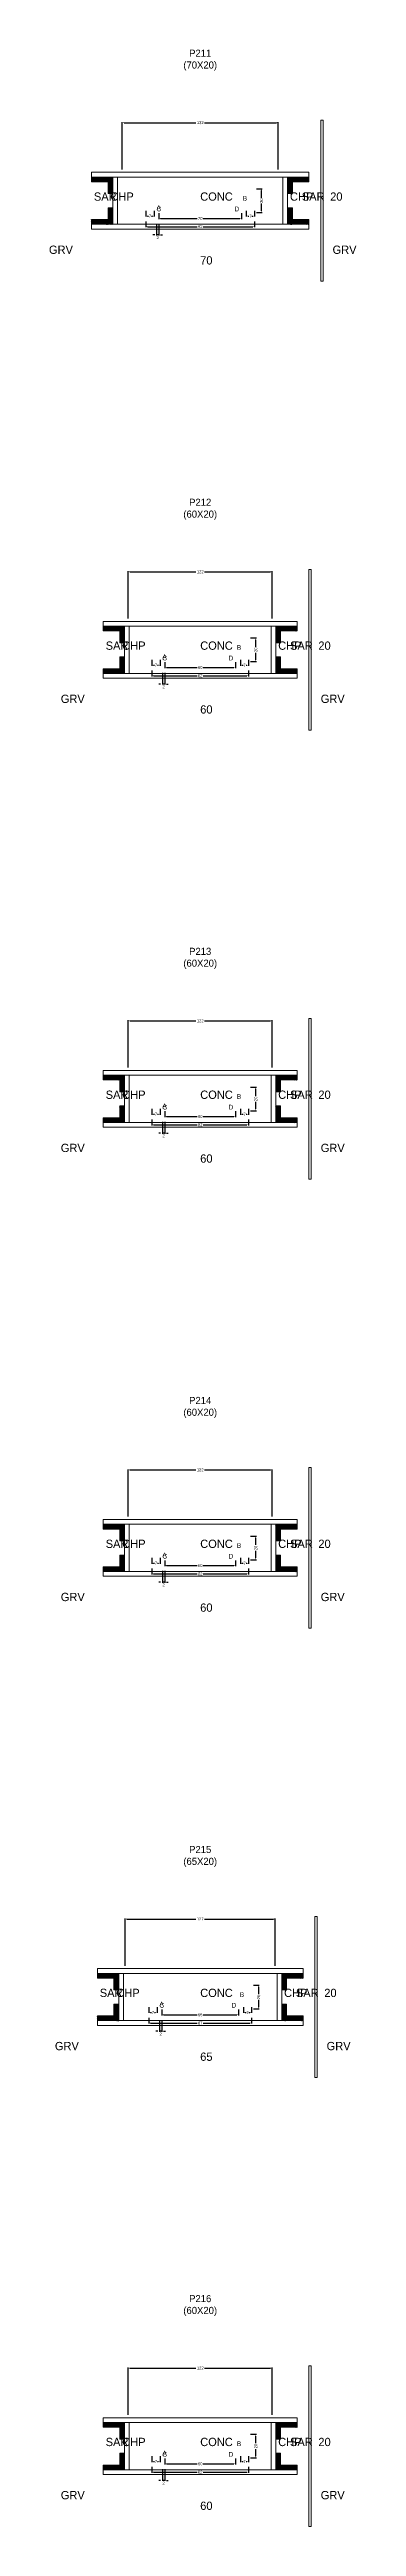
# Model space of a CAD drawing. Header units: centimetres. Extents: x -10500 to 4299, y -38766 to 295.
# Drawn here: x -128 to 132, y -21588 to -19492 of the extents above; entities that cross this region are included whole.
import ezdxf

# ---------------------------------------------------------------- set-up
doc = ezdxf.new("R2010")
doc.units = ezdxf.units.CM
for name, color, linetype in [('COTA', 241, 'Continuous'), ('Hachura', 251, 'Continuous'), ('NOMENCLATURA', 7, 'Continuous'), ('SARRAFO', 251, 'Continuous'), ('Texto Seção', 7, 'Continuous')]:
    doc.layers.add(name, color=color, linetype=linetype)
doc.dimstyles.new('cotax2', dxfattribs={"dimtxt": 2.5, "dimasz": 1.5, "dimexe": 0.5, "dimexo": 0.5, "dimgap": 0.5, "dimtad": 1, "dimcen": 2.5, "dimazin": 3, "dimtfac": 1, "dimtmove": 0, "dimatfit": 3})

# ---------------------------------------------------------------- blocks, each defined once
blk = doc.blocks.new('_CLOSEDFILLED')
at = {"color": 0, "linetype": 'BYBLOCK'}
blk.add_solid([(-1, 0.2), (0, 0), (-1, -0.2)], dxfattribs=at)
blk = doc.blocks.new('*D1430')
for p, q in [((-46, -19637.5), (-46, -19642.5)), ((46, -19637.5), (46, -19642.5)), ((-44.5, -19642), (-2.5, -19642)), ((2.5, -19642), (44.5, -19642))]:
    blk.add_line(p, q)
at = {"layer": 'Defpoints'}
for p in [(-46, -19637), (46, -19637), (-46, -19642)]:
    blk.add_point(p, dxfattribs=at)
at = {"layer": 'COTA', "xscale": 1.5, "yscale": 1.5, "rotation": 180}
blk.add_blockref('_CLOSEDFILLED', (-46, -19642), dxfattribs=at)
at = {"layer": 'COTA', "xscale": 1.5, "yscale": 1.5}
blk.add_blockref('_CLOSEDFILLED', (46, -19642), dxfattribs=at)
at = {"layer": 'COTA', "insert": (0, -19642), "char_height": 2.5, "attachment_point": 5}
blk.add_mtext('92', dxfattribs=at)
blk = doc.blocks.new('*D1431')
for p, q in [((-35, -19630.5), (-35, -19635.5)), ((-33.5, -19635), (-2.5, -19635)), ((2.5, -19635), (33.5, -19635)), ((35, -19630.5), (35, -19635.5))]:
    blk.add_line(p, q)
at = {"layer": 'Defpoints'}
for p in [(-35, -19630), (-35, -19635), (35, -19630)]:
    blk.add_point(p, dxfattribs=at)
at = {"layer": 'COTA', "xscale": 1.5, "yscale": 1.5, "rotation": 180}
blk.add_blockref('_CLOSEDFILLED', (-35, -19635), dxfattribs=at)
at = {"layer": 'COTA', "xscale": 1.5, "yscale": 1.5}
blk.add_blockref('_CLOSEDFILLED', (35, -19635), dxfattribs=at)
at = {"layer": 'COTA', "insert": (0, -19635), "char_height": 2.5, "attachment_point": 5}
blk.add_mtext('70', dxfattribs=at)
blk = doc.blocks.new('*D1432')
for p, q in [((47.5, -19610), (52.5, -19610)), ((52, -19617.5), (52, -19611.5)), ((47.5, -19630), (52.5, -19630)), ((52, -19628.5), (52, -19622.5))]:
    blk.add_line(p, q)
at = {"layer": 'Defpoints'}
for p in [(47, -19610), (47, -19630), (52, -19630)]:
    blk.add_point(p, dxfattribs=at)
at = {"layer": 'COTA', "xscale": 1.5, "yscale": 1.5}
for p, rotation in [((52, -19610), 90), ((52, -19630), 270)]:
    blk.add_blockref('_CLOSEDFILLED', p, dxfattribs=dict(at, rotation=rotation))
at = {"layer": 'COTA', "insert": (52, -19620), "char_height": 2.5, "attachment_point": 5, "rotation": 90}
blk.add_mtext('20', dxfattribs=at)
blk = doc.blocks.new('*D1433')
for p, q in [((-46, -19628.5), (-46, -19633.5)), ((-44.5, -19633), (-43.75, -19633)), ((-41.25, -19633), (-40.5, -19633)), ((-39, -19628.5), (-39, -19633.5))]:
    blk.add_line(p, q)
at = {"layer": 'Defpoints'}
for p in [(-46, -19628), (-46, -19633), (-39, -19628)]:
    blk.add_point(p, dxfattribs=at)
at = {"layer": 'COTA', "xscale": 1.5, "yscale": 1.5, "rotation": 180}
blk.add_blockref('_CLOSEDFILLED', (-46, -19633), dxfattribs=at)
at = {"layer": 'COTA', "xscale": 1.5, "yscale": 1.5}
blk.add_blockref('_CLOSEDFILLED', (-39, -19633), dxfattribs=at)
at = {"layer": 'COTA', "insert": (-42.5, -19633), "char_height": 2.5, "attachment_point": 5}
blk.add_mtext('7', dxfattribs=at)
blk = doc.blocks.new('*D1434')
for p, q in [((39, -19628.5), (39, -19633.5)), ((40.5, -19633), (41.25, -19633)), ((43.75, -19633), (44.5, -19633)), ((46, -19628.5), (46, -19633.5))]:
    blk.add_line(p, q)
at = {"layer": 'Defpoints'}
for p in [(39, -19628), (39, -19633), (46, -19628)]:
    blk.add_point(p, dxfattribs=at)
at = {"layer": 'COTA', "xscale": 1.5, "yscale": 1.5, "rotation": 180}
blk.add_blockref('_CLOSEDFILLED', (39, -19633), dxfattribs=at)
at = {"layer": 'COTA', "xscale": 1.5, "yscale": 1.5}
blk.add_blockref('_CLOSEDFILLED', (46, -19633), dxfattribs=at)
at = {"layer": 'COTA', "insert": (42.5, -19633), "char_height": 2.5, "attachment_point": 5}
blk.add_mtext('7', dxfattribs=at)
blk = doc.blocks.new('*D1435')
for p, q in [((-66, -19593.5), (-66, -19553.5)), ((-64.5, -19554), (-3.75, -19554)), ((3.75, -19554), (64.5, -19554)), ((66, -19593.5), (66, -19553.5))]:
    blk.add_line(p, q)
at = {"layer": 'Defpoints'}
for p in [(-66, -19554), (-66, -19594), (66, -19594)]:
    blk.add_point(p, dxfattribs=at)
at = {"layer": 'COTA', "xscale": 1.5, "yscale": 1.5, "rotation": 180}
blk.add_blockref('_CLOSEDFILLED', (-66, -19554), dxfattribs=at)
at = {"layer": 'COTA', "xscale": 1.5, "yscale": 1.5}
blk.add_blockref('_CLOSEDFILLED', (66, -19554), dxfattribs=at)
at = {"layer": 'COTA', "insert": (0, -19554), "char_height": 2.5, "attachment_point": 5}
blk.add_mtext('132', dxfattribs=at)
blk = doc.blocks.new('*D1456')
for p, q in [((-41, -20017.5), (-41, -20022.5)), ((-39.5, -20022), (-2.5, -20022)), ((2.5, -20022), (39.5, -20022)), ((41, -20017.5), (41, -20022.5))]:
    blk.add_line(p, q)
at = {"layer": 'Defpoints'}
for p in [(-41, -20017), (-41, -20022), (41, -20017)]:
    blk.add_point(p, dxfattribs=at)
at = {"layer": 'COTA', "xscale": 1.5, "yscale": 1.5, "rotation": 180}
blk.add_blockref('_CLOSEDFILLED', (-41, -20022), dxfattribs=at)
at = {"layer": 'COTA', "xscale": 1.5, "yscale": 1.5}
blk.add_blockref('_CLOSEDFILLED', (41, -20022), dxfattribs=at)
at = {"layer": 'COTA', "insert": (0, -20022), "char_height": 2.5, "attachment_point": 5}
blk.add_mtext('82', dxfattribs=at)
blk = doc.blocks.new('*D1457')
for p, q in [((-30, -20010.5), (-30, -20015.5)), ((-28.5, -20015), (-2.5, -20015)), ((2.5, -20015), (28.5, -20015)), ((30, -20010.5), (30, -20015.5))]:
    blk.add_line(p, q)
at = {"layer": 'Defpoints'}
for p in [(-30, -20010), (-30, -20015), (30, -20010)]:
    blk.add_point(p, dxfattribs=at)
at = {"layer": 'COTA', "xscale": 1.5, "yscale": 1.5, "rotation": 180}
blk.add_blockref('_CLOSEDFILLED', (-30, -20015), dxfattribs=at)
at = {"layer": 'COTA', "xscale": 1.5, "yscale": 1.5}
blk.add_blockref('_CLOSEDFILLED', (30, -20015), dxfattribs=at)
at = {"layer": 'COTA', "insert": (0, -20015), "char_height": 2.5, "attachment_point": 5}
blk.add_mtext('60', dxfattribs=at)
blk = doc.blocks.new('*D1458')
for p, q in [((42.5, -19990), (47.5, -19990)), ((47, -19997.5), (47, -19991.5)), ((42.5, -20010), (47.5, -20010)), ((47, -20008.5), (47, -20002.5))]:
    blk.add_line(p, q)
at = {"layer": 'Defpoints'}
for p in [(42, -19990), (42, -20010), (47, -20010)]:
    blk.add_point(p, dxfattribs=at)
at = {"layer": 'COTA', "xscale": 1.5, "yscale": 1.5}
for p, rotation in [((47, -19990), 90), ((47, -20010), 270)]:
    blk.add_blockref('_CLOSEDFILLED', p, dxfattribs=dict(at, rotation=rotation))
at = {"layer": 'COTA', "insert": (47, -20000), "char_height": 2.5, "attachment_point": 5, "rotation": 90}
blk.add_mtext('20', dxfattribs=at)
blk = doc.blocks.new('*D1459')
for p, q in [((-41, -20008.5), (-41, -20013.5)), ((-39.5, -20013), (-38.75, -20013)), ((-36.25, -20013), (-35.5, -20013)), ((-34, -20008.5), (-34, -20013.5))]:
    blk.add_line(p, q)
at = {"layer": 'Defpoints'}
for p in [(-41, -20008), (-41, -20013), (-34, -20008)]:
    blk.add_point(p, dxfattribs=at)
at = {"layer": 'COTA', "xscale": 1.5, "yscale": 1.5, "rotation": 180}
blk.add_blockref('_CLOSEDFILLED', (-41, -20013), dxfattribs=at)
at = {"layer": 'COTA', "xscale": 1.5, "yscale": 1.5}
blk.add_blockref('_CLOSEDFILLED', (-34, -20013), dxfattribs=at)
at = {"layer": 'COTA', "insert": (-37.5, -20013), "char_height": 2.5, "attachment_point": 5}
blk.add_mtext('7', dxfattribs=at)
blk = doc.blocks.new('*D1460')
for p, q in [((34, -20008.5), (34, -20013.5)), ((35.5, -20013), (36.25, -20013)), ((38.75, -20013), (39.5, -20013)), ((41, -20008.5), (41, -20013.5))]:
    blk.add_line(p, q)
at = {"layer": 'Defpoints'}
for p in [(34, -20008), (34, -20013), (41, -20008)]:
    blk.add_point(p, dxfattribs=at)
at = {"layer": 'COTA', "xscale": 1.5, "yscale": 1.5, "rotation": 180}
blk.add_blockref('_CLOSEDFILLED', (34, -20013), dxfattribs=at)
at = {"layer": 'COTA', "xscale": 1.5, "yscale": 1.5}
blk.add_blockref('_CLOSEDFILLED', (41, -20013), dxfattribs=at)
at = {"layer": 'COTA', "insert": (37.5, -20013), "char_height": 2.5, "attachment_point": 5}
blk.add_mtext('7', dxfattribs=at)
blk = doc.blocks.new('*D1461')
for p, q in [((-61, -19973.5), (-61, -19933.5)), ((-59.5, -19934), (-3.75, -19934)), ((3.75, -19934), (59.5, -19934)), ((61, -19973.5), (61, -19933.5))]:
    blk.add_line(p, q)
at = {"layer": 'Defpoints'}
for p in [(-61, -19934), (-61, -19974), (61, -19974)]:
    blk.add_point(p, dxfattribs=at)
at = {"layer": 'COTA', "xscale": 1.5, "yscale": 1.5, "rotation": 180}
blk.add_blockref('_CLOSEDFILLED', (-61, -19934), dxfattribs=at)
at = {"layer": 'COTA', "xscale": 1.5, "yscale": 1.5}
blk.add_blockref('_CLOSEDFILLED', (61, -19934), dxfattribs=at)
at = {"layer": 'COTA', "insert": (0, -19934), "char_height": 2.5, "attachment_point": 5}
blk.add_mtext('122', dxfattribs=at)
blk = doc.blocks.new('*D1482')
for p, q in [((-41, -20397.5), (-41, -20402.5)), ((-39.5, -20402), (-2.5, -20402)), ((2.5, -20402), (39.5, -20402)), ((41, -20397.5), (41, -20402.5))]:
    blk.add_line(p, q)
at = {"layer": 'Defpoints'}
for p in [(-41, -20397), (-41, -20402), (41, -20397)]:
    blk.add_point(p, dxfattribs=at)
at = {"layer": 'COTA', "xscale": 1.5, "yscale": 1.5, "rotation": 180}
blk.add_blockref('_CLOSEDFILLED', (-41, -20402), dxfattribs=at)
at = {"layer": 'COTA', "xscale": 1.5, "yscale": 1.5}
blk.add_blockref('_CLOSEDFILLED', (41, -20402), dxfattribs=at)
at = {"layer": 'COTA', "insert": (0, -20402), "char_height": 2.5, "attachment_point": 5}
blk.add_mtext('82', dxfattribs=at)
blk = doc.blocks.new('*D1483')
for p, q in [((-30, -20390.5), (-30, -20395.5)), ((30, -20390.5), (30, -20395.5)), ((-28.5, -20395), (-2.5, -20395)), ((2.5, -20395), (28.5, -20395))]:
    blk.add_line(p, q)
at = {"layer": 'Defpoints'}
for p in [(-30, -20390), (30, -20390), (-30, -20395)]:
    blk.add_point(p, dxfattribs=at)
at = {"layer": 'COTA', "xscale": 1.5, "yscale": 1.5, "rotation": 180}
blk.add_blockref('_CLOSEDFILLED', (-30, -20395), dxfattribs=at)
at = {"layer": 'COTA', "xscale": 1.5, "yscale": 1.5}
blk.add_blockref('_CLOSEDFILLED', (30, -20395), dxfattribs=at)
at = {"layer": 'COTA', "insert": (0, -20395), "char_height": 2.5, "attachment_point": 5}
blk.add_mtext('60', dxfattribs=at)
blk = doc.blocks.new('*D1484')
for p, q in [((42.5, -20370), (47.5, -20370)), ((47, -20377.5), (47, -20371.5)), ((42.5, -20390), (47.5, -20390)), ((47, -20388.5), (47, -20382.5))]:
    blk.add_line(p, q)
at = {"layer": 'Defpoints'}
for p in [(42, -20370), (42, -20390), (47, -20390)]:
    blk.add_point(p, dxfattribs=at)
at = {"layer": 'COTA', "xscale": 1.5, "yscale": 1.5}
for p, rotation in [((47, -20370), 90), ((47, -20390), 270)]:
    blk.add_blockref('_CLOSEDFILLED', p, dxfattribs=dict(at, rotation=rotation))
at = {"layer": 'COTA', "insert": (47, -20380), "char_height": 2.5, "attachment_point": 5, "rotation": 90}
blk.add_mtext('20', dxfattribs=at)
blk = doc.blocks.new('*D1485')
for p, q in [((-41, -20388.5), (-41, -20393.5)), ((-39.5, -20393), (-38.75, -20393)), ((-36.25, -20393), (-35.5, -20393)), ((-34, -20388.5), (-34, -20393.5))]:
    blk.add_line(p, q)
at = {"layer": 'Defpoints'}
for p in [(-41, -20388), (-41, -20393), (-34, -20388)]:
    blk.add_point(p, dxfattribs=at)
at = {"layer": 'COTA', "xscale": 1.5, "yscale": 1.5, "rotation": 180}
blk.add_blockref('_CLOSEDFILLED', (-41, -20393), dxfattribs=at)
at = {"layer": 'COTA', "xscale": 1.5, "yscale": 1.5}
blk.add_blockref('_CLOSEDFILLED', (-34, -20393), dxfattribs=at)
at = {"layer": 'COTA', "insert": (-37.5, -20393), "char_height": 2.5, "attachment_point": 5}
blk.add_mtext('7', dxfattribs=at)
blk = doc.blocks.new('*D1486')
for p, q in [((34, -20388.5), (34, -20393.5)), ((35.5, -20393), (36.25, -20393)), ((38.75, -20393), (39.5, -20393)), ((41, -20388.5), (41, -20393.5))]:
    blk.add_line(p, q)
at = {"layer": 'Defpoints'}
for p in [(34, -20388), (34, -20393), (41, -20388)]:
    blk.add_point(p, dxfattribs=at)
at = {"layer": 'COTA', "xscale": 1.5, "yscale": 1.5, "rotation": 180}
blk.add_blockref('_CLOSEDFILLED', (34, -20393), dxfattribs=at)
at = {"layer": 'COTA', "xscale": 1.5, "yscale": 1.5}
blk.add_blockref('_CLOSEDFILLED', (41, -20393), dxfattribs=at)
at = {"layer": 'COTA', "insert": (37.5, -20393), "char_height": 2.5, "attachment_point": 5}
blk.add_mtext('7', dxfattribs=at)
blk = doc.blocks.new('*D1487')
for p, q in [((-61, -20353.5), (-61, -20313.5)), ((-59.5, -20314), (-3.75, -20314)), ((3.75, -20314), (59.5, -20314)), ((61, -20353.5), (61, -20313.5))]:
    blk.add_line(p, q)
at = {"layer": 'Defpoints'}
for p in [(-61, -20314), (-61, -20354), (61, -20354)]:
    blk.add_point(p, dxfattribs=at)
at = {"layer": 'COTA', "xscale": 1.5, "yscale": 1.5, "rotation": 180}
blk.add_blockref('_CLOSEDFILLED', (-61, -20314), dxfattribs=at)
at = {"layer": 'COTA', "xscale": 1.5, "yscale": 1.5}
blk.add_blockref('_CLOSEDFILLED', (61, -20314), dxfattribs=at)
at = {"layer": 'COTA', "insert": (0, -20314), "char_height": 2.5, "attachment_point": 5}
blk.add_mtext('122', dxfattribs=at)
blk = doc.blocks.new('*D1508')
for p, q in [((-41, -20777.5), (-41, -20782.5)), ((-39.5, -20782), (-2.5, -20782)), ((2.5, -20782), (39.5, -20782)), ((41, -20777.5), (41, -20782.5))]:
    blk.add_line(p, q)
at = {"layer": 'Defpoints'}
for p in [(-41, -20777), (-41, -20782), (41, -20777)]:
    blk.add_point(p, dxfattribs=at)
at = {"layer": 'COTA', "xscale": 1.5, "yscale": 1.5, "rotation": 180}
blk.add_blockref('_CLOSEDFILLED', (-41, -20782), dxfattribs=at)
at = {"layer": 'COTA', "xscale": 1.5, "yscale": 1.5}
blk.add_blockref('_CLOSEDFILLED', (41, -20782), dxfattribs=at)
at = {"layer": 'COTA', "insert": (0, -20782), "char_height": 2.5, "attachment_point": 5}
blk.add_mtext('82', dxfattribs=at)
blk = doc.blocks.new('*D1509')
for p, q in [((-30, -20770.5), (-30, -20775.5)), ((-28.5, -20775), (-2.5, -20775)), ((2.5, -20775), (28.5, -20775)), ((30, -20770.5), (30, -20775.5))]:
    blk.add_line(p, q)
at = {"layer": 'Defpoints'}
for p in [(-30, -20770), (30, -20770), (-30, -20775)]:
    blk.add_point(p, dxfattribs=at)
at = {"layer": 'COTA', "xscale": 1.5, "yscale": 1.5, "rotation": 180}
blk.add_blockref('_CLOSEDFILLED', (-30, -20775), dxfattribs=at)
at = {"layer": 'COTA', "xscale": 1.5, "yscale": 1.5}
blk.add_blockref('_CLOSEDFILLED', (30, -20775), dxfattribs=at)
at = {"layer": 'COTA', "insert": (0, -20775), "char_height": 2.5, "attachment_point": 5}
blk.add_mtext('60', dxfattribs=at)
blk = doc.blocks.new('*D1510')
for p, q in [((42.5, -20750), (47.5, -20750)), ((42.5, -20770), (47.5, -20770)), ((47, -20757.5), (47, -20751.5)), ((47, -20768.5), (47, -20762.5))]:
    blk.add_line(p, q)
at = {"layer": 'Defpoints'}
for p in [(42, -20750), (42, -20770), (47, -20770)]:
    blk.add_point(p, dxfattribs=at)
at = {"layer": 'COTA', "xscale": 1.5, "yscale": 1.5}
for p, rotation in [((47, -20750), 90), ((47, -20770), 270)]:
    blk.add_blockref('_CLOSEDFILLED', p, dxfattribs=dict(at, rotation=rotation))
at = {"layer": 'COTA', "insert": (47, -20760), "char_height": 2.5, "attachment_point": 5, "rotation": 90}
blk.add_mtext('20', dxfattribs=at)
blk = doc.blocks.new('*D1511')
for p, q in [((-41, -20768.5), (-41, -20773.5)), ((-34, -20768.5), (-34, -20773.5)), ((-39.5, -20773), (-38.75, -20773)), ((-36.25, -20773), (-35.5, -20773))]:
    blk.add_line(p, q)
at = {"layer": 'Defpoints'}
for p in [(-41, -20768), (-34, -20768), (-41, -20773)]:
    blk.add_point(p, dxfattribs=at)
at = {"layer": 'COTA', "xscale": 1.5, "yscale": 1.5, "rotation": 180}
blk.add_blockref('_CLOSEDFILLED', (-41, -20773), dxfattribs=at)
at = {"layer": 'COTA', "xscale": 1.5, "yscale": 1.5}
blk.add_blockref('_CLOSEDFILLED', (-34, -20773), dxfattribs=at)
at = {"layer": 'COTA', "insert": (-37.5, -20773), "char_height": 2.5, "attachment_point": 5}
blk.add_mtext('7', dxfattribs=at)
blk = doc.blocks.new('*D1512')
for p, q in [((34, -20768.5), (34, -20773.5)), ((41, -20768.5), (41, -20773.5)), ((35.5, -20773), (36.25, -20773)), ((38.75, -20773), (39.5, -20773))]:
    blk.add_line(p, q)
at = {"layer": 'Defpoints'}
for p in [(34, -20768), (41, -20768), (34, -20773)]:
    blk.add_point(p, dxfattribs=at)
at = {"layer": 'COTA', "xscale": 1.5, "yscale": 1.5, "rotation": 180}
blk.add_blockref('_CLOSEDFILLED', (34, -20773), dxfattribs=at)
at = {"layer": 'COTA', "xscale": 1.5, "yscale": 1.5}
blk.add_blockref('_CLOSEDFILLED', (41, -20773), dxfattribs=at)
at = {"layer": 'COTA', "insert": (37.5, -20773), "char_height": 2.5, "attachment_point": 5}
blk.add_mtext('7', dxfattribs=at)
blk = doc.blocks.new('*D1513')
for p, q in [((-61, -20733.5), (-61, -20693.5)), ((-59.5, -20694), (-3.75, -20694)), ((3.75, -20694), (59.5, -20694)), ((61, -20733.5), (61, -20693.5))]:
    blk.add_line(p, q)
at = {"layer": 'Defpoints'}
for p in [(-61, -20694), (-61, -20734), (61, -20734)]:
    blk.add_point(p, dxfattribs=at)
at = {"layer": 'COTA', "xscale": 1.5, "yscale": 1.5, "rotation": 180}
blk.add_blockref('_CLOSEDFILLED', (-61, -20694), dxfattribs=at)
at = {"layer": 'COTA', "xscale": 1.5, "yscale": 1.5}
blk.add_blockref('_CLOSEDFILLED', (61, -20694), dxfattribs=at)
at = {"layer": 'COTA', "insert": (0, -20694), "char_height": 2.5, "attachment_point": 5}
blk.add_mtext('122', dxfattribs=at)
blk = doc.blocks.new('*D1534')
for p, q in [((-43.5, -21157.5), (-43.5, -21162.5)), ((-42, -21162), (-2.5, -21162)), ((2.5, -21162), (42, -21162)), ((43.5, -21157.5), (43.5, -21162.5))]:
    blk.add_line(p, q)
at = {"layer": 'Defpoints'}
for p in [(-43.5, -21157), (-43.5, -21162), (43.5, -21157)]:
    blk.add_point(p, dxfattribs=at)
at = {"layer": 'COTA', "xscale": 1.5, "yscale": 1.5, "rotation": 180}
blk.add_blockref('_CLOSEDFILLED', (-43.5, -21162), dxfattribs=at)
at = {"layer": 'COTA', "xscale": 1.5, "yscale": 1.5}
blk.add_blockref('_CLOSEDFILLED', (43.5, -21162), dxfattribs=at)
at = {"layer": 'COTA', "insert": (0, -21162), "char_height": 2.5, "attachment_point": 5}
blk.add_mtext('87', dxfattribs=at)
blk = doc.blocks.new('*D1535')
for p, q in [((-32.5, -21150.5), (-32.5, -21155.5)), ((-31, -21155), (-2.5, -21155)), ((2.5, -21155), (31, -21155)), ((32.5, -21150.5), (32.5, -21155.5))]:
    blk.add_line(p, q)
at = {"layer": 'Defpoints'}
for p in [(-32.5, -21150), (-32.5, -21155), (32.5, -21150)]:
    blk.add_point(p, dxfattribs=at)
at = {"layer": 'COTA', "xscale": 1.5, "yscale": 1.5, "rotation": 180}
blk.add_blockref('_CLOSEDFILLED', (-32.5, -21155), dxfattribs=at)
at = {"layer": 'COTA', "xscale": 1.5, "yscale": 1.5}
blk.add_blockref('_CLOSEDFILLED', (32.5, -21155), dxfattribs=at)
at = {"layer": 'COTA', "insert": (0, -21155), "char_height": 2.5, "attachment_point": 5}
blk.add_mtext('65', dxfattribs=at)
blk = doc.blocks.new('*D1536')
for p, q in [((45, -21130), (50, -21130)), ((49.5, -21137.5), (49.5, -21131.5)), ((49.5, -21148.5), (49.5, -21142.5)), ((45, -21150), (50, -21150))]:
    blk.add_line(p, q)
at = {"layer": 'Defpoints'}
for p in [(44.5, -21130), (44.5, -21150), (49.5, -21150)]:
    blk.add_point(p, dxfattribs=at)
at = {"layer": 'COTA', "xscale": 1.5, "yscale": 1.5}
for p, rotation in [((49.5, -21130), 90), ((49.5, -21150), 270)]:
    blk.add_blockref('_CLOSEDFILLED', p, dxfattribs=dict(at, rotation=rotation))
at = {"layer": 'COTA', "insert": (49.5, -21140), "char_height": 2.5, "attachment_point": 5, "rotation": 90}
blk.add_mtext('20', dxfattribs=at)
blk = doc.blocks.new('*D1537')
for p, q in [((-43.5, -21148.5), (-43.5, -21153.5)), ((-42, -21153), (-41.25, -21153)), ((-38.75, -21153), (-38, -21153)), ((-36.5, -21148.5), (-36.5, -21153.5))]:
    blk.add_line(p, q)
at = {"layer": 'Defpoints'}
for p in [(-43.5, -21148), (-43.5, -21153), (-36.5, -21148)]:
    blk.add_point(p, dxfattribs=at)
at = {"layer": 'COTA', "xscale": 1.5, "yscale": 1.5, "rotation": 180}
blk.add_blockref('_CLOSEDFILLED', (-43.5, -21153), dxfattribs=at)
at = {"layer": 'COTA', "xscale": 1.5, "yscale": 1.5}
blk.add_blockref('_CLOSEDFILLED', (-36.5, -21153), dxfattribs=at)
at = {"layer": 'COTA', "insert": (-40, -21153), "char_height": 2.5, "attachment_point": 5}
blk.add_mtext('7', dxfattribs=at)
blk = doc.blocks.new('*D1538')
for p, q in [((36.5, -21148.5), (36.5, -21153.5)), ((38, -21153), (38.75, -21153)), ((41.25, -21153), (42, -21153)), ((43.5, -21148.5), (43.5, -21153.5))]:
    blk.add_line(p, q)
at = {"layer": 'Defpoints'}
for p in [(36.5, -21148), (36.5, -21153), (43.5, -21148)]:
    blk.add_point(p, dxfattribs=at)
at = {"layer": 'COTA', "xscale": 1.5, "yscale": 1.5, "rotation": 180}
blk.add_blockref('_CLOSEDFILLED', (36.5, -21153), dxfattribs=at)
at = {"layer": 'COTA', "xscale": 1.5, "yscale": 1.5}
blk.add_blockref('_CLOSEDFILLED', (43.5, -21153), dxfattribs=at)
at = {"layer": 'COTA', "insert": (40, -21153), "char_height": 2.5, "attachment_point": 5}
blk.add_mtext('7', dxfattribs=at)
blk = doc.blocks.new('*D1539')
for p, q in [((-63.5, -21113.5), (-63.5, -21073.5)), ((-62, -21074), (-3.75, -21074)), ((3.75, -21074), (62, -21074)), ((63.5, -21113.5), (63.5, -21073.5))]:
    blk.add_line(p, q)
at = {"layer": 'Defpoints'}
for p in [(-63.5, -21074), (-63.5, -21114), (63.5, -21114)]:
    blk.add_point(p, dxfattribs=at)
at = {"layer": 'COTA', "xscale": 1.5, "yscale": 1.5, "rotation": 180}
blk.add_blockref('_CLOSEDFILLED', (-63.5, -21074), dxfattribs=at)
at = {"layer": 'COTA', "xscale": 1.5, "yscale": 1.5}
blk.add_blockref('_CLOSEDFILLED', (63.5, -21074), dxfattribs=at)
at = {"layer": 'COTA', "insert": (0, -21074), "char_height": 2.5, "attachment_point": 5}
blk.add_mtext('127', dxfattribs=at)
blk = doc.blocks.new('*D1560')
for p, q in [((-41, -21537.5), (-41, -21542.5)), ((-39.5, -21542), (-2.5, -21542)), ((2.5, -21542), (39.5, -21542)), ((41, -21537.5), (41, -21542.5))]:
    blk.add_line(p, q)
at = {"layer": 'Defpoints'}
for p in [(-41, -21537), (-41, -21542), (41, -21537)]:
    blk.add_point(p, dxfattribs=at)
at = {"layer": 'COTA', "xscale": 1.5, "yscale": 1.5, "rotation": 180}
blk.add_blockref('_CLOSEDFILLED', (-41, -21542), dxfattribs=at)
at = {"layer": 'COTA', "xscale": 1.5, "yscale": 1.5}
blk.add_blockref('_CLOSEDFILLED', (41, -21542), dxfattribs=at)
at = {"layer": 'COTA', "insert": (0, -21542), "char_height": 2.5, "attachment_point": 5}
blk.add_mtext('82', dxfattribs=at)
blk = doc.blocks.new('*D1561')
for p, q in [((-30, -21530.5), (-30, -21535.5)), ((-28.5, -21535), (-2.5, -21535)), ((2.5, -21535), (28.5, -21535)), ((30, -21530.5), (30, -21535.5))]:
    blk.add_line(p, q)
at = {"layer": 'Defpoints'}
for p in [(-30, -21530), (-30, -21535), (30, -21530)]:
    blk.add_point(p, dxfattribs=at)
at = {"layer": 'COTA', "xscale": 1.5, "yscale": 1.5, "rotation": 180}
blk.add_blockref('_CLOSEDFILLED', (-30, -21535), dxfattribs=at)
at = {"layer": 'COTA', "xscale": 1.5, "yscale": 1.5}
blk.add_blockref('_CLOSEDFILLED', (30, -21535), dxfattribs=at)
at = {"layer": 'COTA', "insert": (0, -21535), "char_height": 2.5, "attachment_point": 5}
blk.add_mtext('60', dxfattribs=at)
blk = doc.blocks.new('*D1562')
for p, q in [((42.5, -21510), (47.5, -21510)), ((47, -21517.5), (47, -21511.5)), ((47, -21528.5), (47, -21522.5)), ((42.5, -21530), (47.5, -21530))]:
    blk.add_line(p, q)
at = {"layer": 'Defpoints'}
for p in [(42, -21510), (42, -21530), (47, -21530)]:
    blk.add_point(p, dxfattribs=at)
at = {"layer": 'COTA', "xscale": 1.5, "yscale": 1.5}
for p, rotation in [((47, -21510), 90), ((47, -21530), 270)]:
    blk.add_blockref('_CLOSEDFILLED', p, dxfattribs=dict(at, rotation=rotation))
at = {"layer": 'COTA', "insert": (47, -21520), "char_height": 2.5, "attachment_point": 5, "rotation": 90}
blk.add_mtext('20', dxfattribs=at)
blk = doc.blocks.new('*D1563')
for p, q in [((-41, -21528.5), (-41, -21533.5)), ((-39.5, -21533), (-38.75, -21533)), ((-36.25, -21533), (-35.5, -21533)), ((-34, -21528.5), (-34, -21533.5))]:
    blk.add_line(p, q)
at = {"layer": 'Defpoints'}
for p in [(-41, -21528), (-41, -21533), (-34, -21528)]:
    blk.add_point(p, dxfattribs=at)
at = {"layer": 'COTA', "xscale": 1.5, "yscale": 1.5, "rotation": 180}
blk.add_blockref('_CLOSEDFILLED', (-41, -21533), dxfattribs=at)
at = {"layer": 'COTA', "xscale": 1.5, "yscale": 1.5}
blk.add_blockref('_CLOSEDFILLED', (-34, -21533), dxfattribs=at)
at = {"layer": 'COTA', "insert": (-37.5, -21533), "char_height": 2.5, "attachment_point": 5}
blk.add_mtext('7', dxfattribs=at)
blk = doc.blocks.new('*D1564')
for p, q in [((34, -21528.5), (34, -21533.5)), ((35.5, -21533), (36.25, -21533)), ((38.75, -21533), (39.5, -21533)), ((41, -21528.5), (41, -21533.5))]:
    blk.add_line(p, q)
at = {"layer": 'Defpoints'}
for p in [(34, -21528), (34, -21533), (41, -21528)]:
    blk.add_point(p, dxfattribs=at)
at = {"layer": 'COTA', "xscale": 1.5, "yscale": 1.5, "rotation": 180}
blk.add_blockref('_CLOSEDFILLED', (34, -21533), dxfattribs=at)
at = {"layer": 'COTA', "xscale": 1.5, "yscale": 1.5}
blk.add_blockref('_CLOSEDFILLED', (41, -21533), dxfattribs=at)
at = {"layer": 'COTA', "insert": (37.5, -21533), "char_height": 2.5, "attachment_point": 5}
blk.add_mtext('7', dxfattribs=at)
blk = doc.blocks.new('*D1565')
for p, q in [((-61, -21493.5), (-61, -21453.5)), ((-59.5, -21454), (-3.75, -21454)), ((3.75, -21454), (59.5, -21454)), ((61, -21493.5), (61, -21453.5))]:
    blk.add_line(p, q)
at = {"layer": 'Defpoints'}
for p in [(-61, -21454), (-61, -21494), (61, -21494)]:
    blk.add_point(p, dxfattribs=at)
at = {"layer": 'COTA', "xscale": 1.5, "yscale": 1.5, "rotation": 180}
blk.add_blockref('_CLOSEDFILLED', (-61, -21454), dxfattribs=at)
at = {"layer": 'COTA', "xscale": 1.5, "yscale": 1.5}
blk.add_blockref('_CLOSEDFILLED', (61, -21454), dxfattribs=at)
at = {"layer": 'COTA', "insert": (0, -21454), "char_height": 2.5, "attachment_point": 5}
blk.add_mtext('122', dxfattribs=at)

msp = doc.modelspace()

# ---------------------------------------------------------------- hatches: boundary and pattern name
at = {"layer": 'SARRAFO'}
h = msp.add_hatch(dxfattribs=at)
h.set_pattern_fill('SOLID', scale=2)
h.paths.add_polyline_path([(-92, -19604), (-78, -19604), (-78, -19600), (-92, -19600)])
h = msp.add_hatch(dxfattribs=at)
h.set_pattern_fill('SOLID', scale=2)
h.paths.add_polyline_path([(-78, -19614), (-74, -19614), (-74, -19600), (-78, -19600)])
h = msp.add_hatch(dxfattribs=at)
h.set_pattern_fill('SOLID', scale=2)
h.paths.add_polyline_path([(74, -19614), (78, -19614), (78, -19600), (74, -19600)])
h = msp.add_hatch(dxfattribs=at)
h.set_pattern_fill('SOLID', scale=2)
h.paths.add_polyline_path([(78, -19604), (92, -19604), (92, -19600), (78, -19600)])
h = msp.add_hatch(dxfattribs=at)
h.set_pattern_fill('SOLID', scale=2)
h.paths.add_polyline_path([(-92, -19640), (-78, -19640), (-78, -19636), (-92, -19636)])
h = msp.add_hatch(dxfattribs=at)
h.set_pattern_fill('SOLID', scale=2)
h.paths.add_polyline_path([(-78, -19640), (-74, -19640), (-74, -19626), (-78, -19626)])
h = msp.add_hatch(dxfattribs=at)
h.set_pattern_fill('SOLID', scale=2)
h.paths.add_polyline_path([(74, -19640), (78, -19640), (78, -19626), (74, -19626)])
h = msp.add_hatch(dxfattribs=at)
h.set_pattern_fill('SOLID', scale=2)
h.paths.add_polyline_path([(78, -19640), (92, -19640), (92, -19636), (78, -19636)])
h = msp.add_hatch(dxfattribs=at)
h.set_pattern_fill('SOLID', scale=2)
h.paths.add_polyline_path([(-82, -19984), (-68, -19984), (-68, -19980), (-82, -19980)])
h = msp.add_hatch(dxfattribs=at)
h.set_pattern_fill('SOLID', scale=2)
h.paths.add_polyline_path([(-68, -19994), (-64, -19994), (-64, -19980), (-68, -19980)])
h = msp.add_hatch(dxfattribs=at)
h.set_pattern_fill('SOLID', scale=2)
h.paths.add_polyline_path([(64, -19994), (68, -19994), (68, -19980), (64, -19980)])
h = msp.add_hatch(dxfattribs=at)
h.set_pattern_fill('SOLID', scale=2)
h.paths.add_polyline_path([(68, -19984), (82, -19984), (82, -19980), (68, -19980)])
h = msp.add_hatch(dxfattribs=at)
h.set_pattern_fill('SOLID', scale=2)
h.paths.add_polyline_path([(-68, -20020), (-64, -20020), (-64, -20006), (-68, -20006)])
h = msp.add_hatch(dxfattribs=at)
h.set_pattern_fill('SOLID', scale=2)
h.paths.add_polyline_path([(64, -20020), (68, -20020), (68, -20006), (64, -20006)])
h = msp.add_hatch(dxfattribs=at)
h.set_pattern_fill('SOLID', scale=2)
h.paths.add_polyline_path([(-82, -20020), (-68, -20020), (-68, -20016), (-82, -20016)])
h = msp.add_hatch(dxfattribs=at)
h.set_pattern_fill('SOLID', scale=2)
h.paths.add_polyline_path([(68, -20020), (82, -20020), (82, -20016), (68, -20016)])
h = msp.add_hatch(dxfattribs=at)
h.set_pattern_fill('SOLID', scale=2)
h.paths.add_polyline_path([(-82, -20364), (-68, -20364), (-68, -20360), (-82, -20360)])
h = msp.add_hatch(dxfattribs=at)
h.set_pattern_fill('SOLID', scale=2)
h.paths.add_polyline_path([(-68, -20374), (-64, -20374), (-64, -20360), (-68, -20360)])
h = msp.add_hatch(dxfattribs=at)
h.set_pattern_fill('SOLID', scale=2)
h.paths.add_polyline_path([(64, -20374), (68, -20374), (68, -20360), (64, -20360)])
h = msp.add_hatch(dxfattribs=at)
h.set_pattern_fill('SOLID', scale=2)
h.paths.add_polyline_path([(68, -20364), (82, -20364), (82, -20360), (68, -20360)])
h = msp.add_hatch(dxfattribs=at)
h.set_pattern_fill('SOLID', scale=2)
h.paths.add_polyline_path([(-68, -20400), (-64, -20400), (-64, -20386), (-68, -20386)])
h = msp.add_hatch(dxfattribs=at)
h.set_pattern_fill('SOLID', scale=2)
h.paths.add_polyline_path([(64, -20400), (68, -20400), (68, -20386), (64, -20386)])
h = msp.add_hatch(dxfattribs=at)
h.set_pattern_fill('SOLID', scale=2)
h.paths.add_polyline_path([(-82, -20400), (-68, -20400), (-68, -20396), (-82, -20396)])
h = msp.add_hatch(dxfattribs=at)
h.set_pattern_fill('SOLID', scale=2)
h.paths.add_polyline_path([(68, -20400), (82, -20400), (82, -20396), (68, -20396)])
h = msp.add_hatch(dxfattribs=at)
h.set_pattern_fill('SOLID', scale=2)
h.paths.add_polyline_path([(-82, -20744), (-68, -20744), (-68, -20740), (-82, -20740)])
h = msp.add_hatch(dxfattribs=at)
h.set_pattern_fill('SOLID', scale=2)
h.paths.add_polyline_path([(-68, -20754), (-64, -20754), (-64, -20740), (-68, -20740)])
h = msp.add_hatch(dxfattribs=at)
h.set_pattern_fill('SOLID', scale=2)
h.paths.add_polyline_path([(64, -20754), (68, -20754), (68, -20740), (64, -20740)])
h = msp.add_hatch(dxfattribs=at)
h.set_pattern_fill('SOLID', scale=2)
h.paths.add_polyline_path([(68, -20744), (82, -20744), (82, -20740), (68, -20740)])
h = msp.add_hatch(dxfattribs=at)
h.set_pattern_fill('SOLID', scale=2)
h.paths.add_polyline_path([(-68, -20780), (-64, -20780), (-64, -20766), (-68, -20766)])
h = msp.add_hatch(dxfattribs=at)
h.set_pattern_fill('SOLID', scale=2)
h.paths.add_polyline_path([(64, -20780), (68, -20780), (68, -20766), (64, -20766)])
h = msp.add_hatch(dxfattribs=at)
h.set_pattern_fill('SOLID', scale=2)
h.paths.add_polyline_path([(-82, -20780), (-68, -20780), (-68, -20776), (-82, -20776)])
h = msp.add_hatch(dxfattribs=at)
h.set_pattern_fill('SOLID', scale=2)
h.paths.add_polyline_path([(68, -20780), (82, -20780), (82, -20776), (68, -20776)])
h = msp.add_hatch(dxfattribs=at)
h.set_pattern_fill('SOLID', scale=2)
h.paths.add_polyline_path([(-87, -21124), (-73, -21124), (-73, -21120), (-87, -21120)])
h = msp.add_hatch(dxfattribs=at)
h.set_pattern_fill('SOLID', scale=2)
h.paths.add_polyline_path([(-73, -21134), (-69, -21134), (-69, -21120), (-73, -21120)])
h = msp.add_hatch(dxfattribs=at)
h.set_pattern_fill('SOLID', scale=2)
h.paths.add_polyline_path([(69, -21134), (73, -21134), (73, -21120), (69, -21120)])
h = msp.add_hatch(dxfattribs=at)
h.set_pattern_fill('SOLID', scale=2)
h.paths.add_polyline_path([(73, -21124), (87, -21124), (87, -21120), (73, -21120)])
h = msp.add_hatch(dxfattribs=at)
h.set_pattern_fill('SOLID', scale=2)
h.paths.add_polyline_path([(-73, -21160), (-69, -21160), (-69, -21146), (-73, -21146)])
h = msp.add_hatch(dxfattribs=at)
h.set_pattern_fill('SOLID', scale=2)
h.paths.add_polyline_path([(69, -21160), (73, -21160), (73, -21146), (69, -21146)])
h = msp.add_hatch(dxfattribs=at)
h.set_pattern_fill('SOLID', scale=2)
h.paths.add_polyline_path([(-87, -21160), (-73, -21160), (-73, -21156), (-87, -21156)])
h = msp.add_hatch(dxfattribs=at)
h.set_pattern_fill('SOLID', scale=2)
h.paths.add_polyline_path([(73, -21160), (87, -21160), (87, -21156), (73, -21156)])
h = msp.add_hatch(dxfattribs=at)
h.set_pattern_fill('SOLID', scale=2)
h.paths.add_polyline_path([(-82, -21504), (-68, -21504), (-68, -21500), (-82, -21500)])
h = msp.add_hatch(dxfattribs=at)
h.set_pattern_fill('SOLID', scale=2)
h.paths.add_polyline_path([(-68, -21514), (-64, -21514), (-64, -21500), (-68, -21500)])
h = msp.add_hatch(dxfattribs=at)
h.set_pattern_fill('SOLID', scale=2)
h.paths.add_polyline_path([(64, -21514), (68, -21514), (68, -21500), (64, -21500)])
h = msp.add_hatch(dxfattribs=at)
h.set_pattern_fill('SOLID', scale=2)
h.paths.add_polyline_path([(68, -21504), (82, -21504), (82, -21500), (68, -21500)])
h = msp.add_hatch(dxfattribs=at)
h.set_pattern_fill('SOLID', scale=2)
h.paths.add_polyline_path([(-82, -21540), (-68, -21540), (-68, -21536), (-82, -21536)])
h = msp.add_hatch(dxfattribs=at)
h.set_pattern_fill('SOLID', scale=2)
h.paths.add_polyline_path([(-68, -21540), (-64, -21540), (-64, -21526), (-68, -21526)])
h = msp.add_hatch(dxfattribs=at)
h.set_pattern_fill('SOLID', scale=2)
h.paths.add_polyline_path([(64, -21540), (68, -21540), (68, -21526), (64, -21526)])
h = msp.add_hatch(dxfattribs=at)
h.set_pattern_fill('SOLID', scale=2)
h.paths.add_polyline_path([(68, -21540), (82, -21540), (82, -21536), (68, -21536)])

# ---------------------------------------------------------------- linework, layer by layer
at = {"layer": 'Hachura', "lineweight": 13}
for points in [[(102, -19688), (104, -19688), (104, -19552), (102, -19552)], [(92, -20068), (94, -20068), (94, -19932), (92, -19932)], [(92, -20448), (94, -20448), (94, -20312), (92, -20312)], [(92, -20828), (94, -20828), (94, -20692), (92, -20692)], [(97, -21208), (99, -21208), (99, -21072), (97, -21072)], [(92, -21588), (94, -21588), (94, -21452), (92, -21452)]]:
    msp.add_lwpolyline(points, close=True, dxfattribs=at)
at = {"layer": 'Hachura', "lineweight": 18}
for points in [[(-92, -19600), (92, -19600), (92, -19596), (-92, -19596)], [(-74, -19640), (-70, -19640), (-70, -19600), (-74, -19600)], [(70, -19640), (74, -19640), (74, -19600), (70, -19600)], [(-92, -19644), (92, -19644), (92, -19640), (-92, -19640)], [(-82, -19980), (82, -19980), (82, -19976), (-82, -19976)], [(-64, -20020), (-60, -20020), (-60, -19980), (-64, -19980)], [(60, -20020), (64, -20020), (64, -19980), (60, -19980)], [(-82, -20024), (82, -20024), (82, -20020), (-82, -20020)], [(-82, -20360), (82, -20360), (82, -20356), (-82, -20356)], [(-64, -20400), (-60, -20400), (-60, -20360), (-64, -20360)], [(60, -20400), (64, -20400), (64, -20360), (60, -20360)], [(-82, -20404), (82, -20404), (82, -20400), (-82, -20400)], [(-82, -20740), (82, -20740), (82, -20736), (-82, -20736)], [(-64, -20780), (-60, -20780), (-60, -20740), (-64, -20740)], [(60, -20780), (64, -20780), (64, -20740), (60, -20740)], [(-82, -20784), (82, -20784), (82, -20780), (-82, -20780)], [(-87, -21120), (87, -21120), (87, -21116), (-87, -21116)], [(-69, -21160), (-65, -21160), (-65, -21120), (-69, -21120)], [(65, -21160), (69, -21160), (69, -21120), (65, -21120)], [(-87, -21164), (87, -21164), (87, -21160), (-87, -21160)], [(-82, -21500), (82, -21500), (82, -21496), (-82, -21496)], [(-64, -21540), (-60, -21540), (-60, -21500), (-64, -21500)], [(60, -21540), (64, -21540), (64, -21500), (60, -21500)], [(-82, -21544), (82, -21544), (82, -21540), (-82, -21540)]]:
    msp.add_lwpolyline(points, close=True, dxfattribs=at)
at = {"layer": 'SARRAFO', "lineweight": 13}
for points in [[(-92, -19604), (-78, -19604), (-78, -19600), (-92, -19600)], [(-78, -19614), (-74, -19614), (-74, -19600), (-78, -19600)], [(74, -19614), (78, -19614), (78, -19600), (74, -19600)], [(78, -19604), (92, -19604), (92, -19600), (78, -19600)], [(-92, -19640), (-78, -19640), (-78, -19636), (-92, -19636)], [(-78, -19640), (-74, -19640), (-74, -19626), (-78, -19626)], [(74, -19640), (78, -19640), (78, -19626), (74, -19626)], [(78, -19640), (92, -19640), (92, -19636), (78, -19636)], [(-82, -19984), (-68, -19984), (-68, -19980), (-82, -19980)], [(-68, -19994), (-64, -19994), (-64, -19980), (-68, -19980)], [(64, -19994), (68, -19994), (68, -19980), (64, -19980)], [(68, -19984), (82, -19984), (82, -19980), (68, -19980)], [(-68, -20020), (-64, -20020), (-64, -20006), (-68, -20006)], [(64, -20020), (68, -20020), (68, -20006), (64, -20006)], [(-82, -20020), (-68, -20020), (-68, -20016), (-82, -20016)], [(68, -20020), (82, -20020), (82, -20016), (68, -20016)], [(-82, -20364), (-68, -20364), (-68, -20360), (-82, -20360)], [(-68, -20374), (-64, -20374), (-64, -20360), (-68, -20360)], [(64, -20374), (68, -20374), (68, -20360), (64, -20360)], [(68, -20364), (82, -20364), (82, -20360), (68, -20360)], [(-68, -20400), (-64, -20400), (-64, -20386), (-68, -20386)], [(64, -20400), (68, -20400), (68, -20386), (64, -20386)], [(-82, -20400), (-68, -20400), (-68, -20396), (-82, -20396)], [(68, -20400), (82, -20400), (82, -20396), (68, -20396)], [(-82, -20744), (-68, -20744), (-68, -20740), (-82, -20740)], [(-68, -20754), (-64, -20754), (-64, -20740), (-68, -20740)], [(64, -20754), (68, -20754), (68, -20740), (64, -20740)], [(68, -20744), (82, -20744), (82, -20740), (68, -20740)], [(-68, -20780), (-64, -20780), (-64, -20766), (-68, -20766)], [(64, -20780), (68, -20780), (68, -20766), (64, -20766)], [(-82, -20780), (-68, -20780), (-68, -20776), (-82, -20776)], [(68, -20780), (82, -20780), (82, -20776), (68, -20776)], [(-87, -21124), (-73, -21124), (-73, -21120), (-87, -21120)], [(-73, -21134), (-69, -21134), (-69, -21120), (-73, -21120)], [(69, -21134), (73, -21134), (73, -21120), (69, -21120)], [(73, -21124), (87, -21124), (87, -21120), (73, -21120)], [(-73, -21160), (-69, -21160), (-69, -21146), (-73, -21146)], [(69, -21160), (73, -21160), (73, -21146), (69, -21146)], [(-87, -21160), (-73, -21160), (-73, -21156), (-87, -21156)], [(73, -21160), (87, -21160), (87, -21156), (73, -21156)], [(-82, -21504), (-68, -21504), (-68, -21500), (-82, -21500)], [(-68, -21514), (-64, -21514), (-64, -21500), (-68, -21500)], [(64, -21514), (68, -21514), (68, -21500), (64, -21500)], [(68, -21504), (82, -21504), (82, -21500), (68, -21500)], [(-82, -21540), (-68, -21540), (-68, -21536), (-82, -21536)], [(-68, -21540), (-64, -21540), (-64, -21526), (-68, -21526)], [(64, -21540), (68, -21540), (68, -21526), (64, -21526)], [(68, -21540), (82, -21540), (82, -21536), (68, -21536)]]:
    msp.add_lwpolyline(points, close=True, dxfattribs=at)

# ---------------------------------------------------------------- texts
at = {"layer": 'NOMENCLATURA'}
for s, p in [('B', (36, -19620)), ('A', (-37, -19628)), ('C', (-37, -19629)), ('D', (29, -19629)), ('A', (-32, -20008)), ('C', (-32, -20009)), ('D', (24, -20009)), ('B', (31, -20000)), ('A', (-32, -20388)), ('C', (-32, -20389)), ('D', (24, -20389)), ('B', (31, -20380)), ('A', (-32, -20768)), ('C', (-32, -20769)), ('D', (24, -20769)), ('B', (31, -20760)), ('A', (-34.5, -21148)), ('C', (-34.5, -21149)), ('D', (26.5, -21149)), ('B', (33.5, -21140)), ('A', (-32, -21528)), ('B', (31, -21520)), ('C', (-32, -21529)), ('D', (24, -21529))]:
    msp.add_text(s, height=4, dxfattribs=at).set_placement(p)
at = {"layer": 'NOMENCLATURA', "char_height": 6, "attachment_point": 8}
for s, insert in [('P211\\P(70X20)', (0, -19510)), ('P212\\P(60X20)', (0, -19890)), ('P213\\P(60X20)', (0, -20270)), ('P214\\P(60X20)', (0, -20650)), ('P215\\P(65X20)', (0, -21030)), ('P216\\P(60X20)', (0, -21410))]:
    msp.add_mtext(s, dxfattribs=dict(at, insert=insert))
at = {"layer": 'Texto Seção'}
for s, p in [('SAR', (-90, -19620)), ('CHP', (-76, -19620)), ('CONC', (0, -19620)), ('CHP', (76, -19620)), ('SAR', (86, -19620)), ('20', (110, -19620)), ('GRV', (-128, -19665)), ('GRV', (112, -19665)), ('70', (0, -19674)), ('SAR', (-80, -20000)), ('CHP', (-66, -20000)), ('CONC', (0, -20000)), ('CHP', (66, -20000)), ('SAR', (76, -20000)), ('20', (100, -20000)), ('GRV', (-118, -20045)), ('60', (0, -20054)), ('GRV', (102, -20045)), ('SAR', (-80, -20380)), ('CHP', (-66, -20380)), ('CONC', (0, -20380)), ('CHP', (66, -20380)), ('SAR', (76, -20380)), ('20', (100, -20380)), ('GRV', (-118, -20425)), ('60', (0, -20434)), ('GRV', (102, -20425)), ('SAR', (-80, -20760)), ('CHP', (-66, -20760)), ('CONC', (0, -20760)), ('CHP', (66, -20760)), ('SAR', (76, -20760)), ('20', (100, -20760)), ('GRV', (-118, -20805)), ('60', (0, -20814)), ('GRV', (102, -20805)), ('SAR', (-85, -21140)), ('CHP', (-71, -21140)), ('CONC', (0, -21140)), ('CHP', (71, -21140)), ('SAR', (81, -21140)), ('20', (105, -21140)), ('GRV', (-123, -21185)), ('65', (0, -21194)), ('GRV', (107, -21185)), ('SAR', (-80, -21520)), ('CHP', (-66, -21520)), ('CONC', (0, -21520)), ('CHP', (66, -21520)), ('SAR', (76, -21520)), ('20', (100, -21520)), ('GRV', (-118, -21565)), ('GRV', (102, -21565)), ('60', (0, -21574))]:
    msp.add_text(s, height=7, dxfattribs=at).set_placement(p)

# ---------------------------------------------------------------- dimensions: what is measured, and where the dimension line sits
at = {"layer": 'COTA'}
for base, p1, p2, picture, middle in [((-66, -19554), (-66, -19594), (66, -19594), '*D1435', (0, -19554)), ((-46, -19633), (-46, -19628), (-39, -19628), '*D1433', (-42.5, -19633)), ((-46, -19642), (-46, -19637), (46, -19637), '*D1430', (0, -19642)), ((-35, -19635), (-35, -19630), (35, -19630), '*D1431', (0, -19635)), ((39, -19633), (39, -19628), (46, -19628), '*D1434', (42.5, -19633)), ((-61, -19934), (-61, -19974), (61, -19974), '*D1461', (0, -19934)), ((-41, -20013), (-41, -20008), (-34, -20008), '*D1459', (-37.5, -20013)), ((-30, -20015), (-30, -20010), (30, -20010), '*D1457', (0, -20015)), ((34, -20013), (34, -20008), (41, -20008), '*D1460', (37.5, -20013)), ((-41, -20022), (-41, -20017), (41, -20017), '*D1456', (0, -20022)), ((-61, -20314), (-61, -20354), (61, -20354), '*D1487', (0, -20314)), ((-41, -20393), (-41, -20388), (-34, -20388), '*D1485', (-37.5, -20393)), ((-30, -20395), (-30, -20390), (30, -20390), '*D1483', (0, -20395)), ((34, -20393), (34, -20388), (41, -20388), '*D1486', (37.5, -20393)), ((-41, -20402), (-41, -20397), (41, -20397), '*D1482', (0, -20402)), ((-61, -20694), (-61, -20734), (61, -20734), '*D1513', (0, -20694)), ((-41, -20773), (-41, -20768), (-34, -20768), '*D1511', (-37.5, -20773)), ((-30, -20775), (-30, -20770), (30, -20770), '*D1509', (0, -20775)), ((34, -20773), (34, -20768), (41, -20768), '*D1512', (37.5, -20773)), ((-41, -20782), (-41, -20777), (41, -20777), '*D1508', (0, -20782)), ((-63.5, -21074), (-63.5, -21114), (63.5, -21114), '*D1539', (0, -21074)), ((-43.5, -21153), (-43.5, -21148), (-36.5, -21148), '*D1537', (-40, -21153)), ((-43.5, -21162), (-43.5, -21157), (43.5, -21157), '*D1534', (0, -21162)), ((-32.5, -21155), (-32.5, -21150), (32.5, -21150), '*D1535', (0, -21155)), ((36.5, -21153), (36.5, -21148), (43.5, -21148), '*D1538', (40, -21153)), ((-61, -21454), (-61, -21494), (61, -21494), '*D1565', (0, -21454)), ((-41, -21533), (-41, -21528), (-34, -21528), '*D1563', (-37.5, -21533)), ((-41, -21542), (-41, -21537), (41, -21537), '*D1560', (0, -21542)), ((-30, -21535), (-30, -21530), (30, -21530), '*D1561', (0, -21535)), ((34, -21533), (34, -21528), (41, -21528), '*D1564', (37.5, -21533))]:
    dim = msp.add_linear_dim(base=base, p1=p1, p2=p2, dimstyle='cotax2', dxfattribs=at)
    dim.commit()
    dim.dimension.update_dxf_attribs({"geometry": picture, "text_midpoint": middle})
for base, p1, p2, picture, middle in [((52, -19630), (47, -19630), (47, -19610), '*D1432', (52, -19620)), ((47, -20010), (42, -20010), (42, -19990), '*D1458', (47, -20000)), ((47, -20390), (42, -20390), (42, -20370), '*D1484', (47, -20380)), ((47, -20770), (42, -20770), (42, -20750), '*D1510', (47, -20760)), ((49.5, -21150), (44.5, -21150), (44.5, -21130), '*D1536', (49.5, -21140)), ((47, -21530), (42, -21530), (42, -21510), '*D1562', (47, -21520))]:
    dim = msp.add_linear_dim(base=base, p1=p1, p2=p2, angle=90, dimstyle='cotax2', dxfattribs=at)
    dim.commit()
    dim.dimension.update_dxf_attribs({"geometry": picture, "text_midpoint": middle})
for base, p1, p2 in [((-35, -19649), (-35, -19639), (-37, -19639)), ((-30, -20029), (-30, -20019), (-32, -20019)), ((-30, -20409), (-30, -20399), (-32, -20399)), ((-30, -20789), (-30, -20779), (-32, -20779)), ((-32.5, -21169), (-32.5, -21159), (-34.5, -21159)), ((-30, -21549), (-30, -21539), (-32, -21539))]:
    msp.add_linear_dim(base=base, p1=p1, p2=p2, dimstyle='cotax2', dxfattribs=at).render()

doc.saveas('drawing.dxf')
